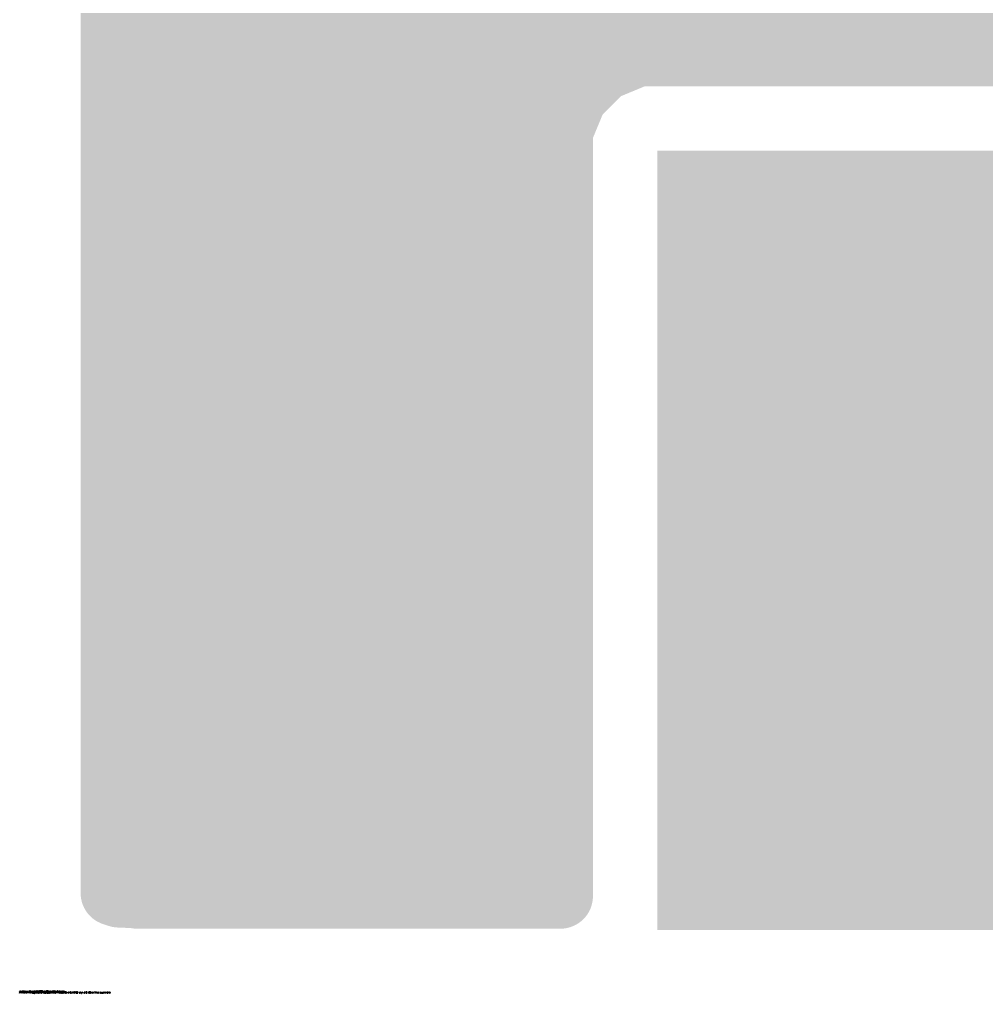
# Model space of a CAD drawing. Extents: x 0 to 49.5, y 0 to 37.5.
# Drawn here: x 0 to 7.53, y -0.03 to 7.56 of the extents above; entities that cross this region are included whole.
import ezdxf

# ---------------------------------------------------------------- set-up
doc = ezdxf.new("R2010")
doc.units = 0
doc.layers.add('1', color=22, linetype='CONTINUOUS')

# ---------------------------------------------------------------- blocks, each defined once
blk = doc.blocks.new('RECT')
blk.add_solid([(-0.5, -0.5), (0.5, -0.5), (-0.5, 0.5), (0.5, 0.5)])

msp = doc.modelspace()

# ---------------------------------------------------------------- linework, layer by layer
at = {"layer": '1'}
for p, q in [((0, -0.0131), (0.0022, -0.0069)), ((0, -0.0261), (0.0044, -0.0139)), ((0.0039, -0.0125), (0.0039, -0.0075)), ((0.0039, -0.0092), (0.0053, -0.0092)), ((0.0061, -0.01), (0.0061, -0.0125)), ((0.0078, -0.025), (0.0078, -0.015)), ((0.0078, -0.0183), (0.0106, -0.0183)), ((0.0079, -0.0114), (0.0079, -0.0103)), ((0.0102, -0.0103), (0.0102, -0.0114)), ((0.012, -0.0125), (0.012, -0.0092)), ((0.012, -0.0092), (0.0145, -0.0092)), ((0.0122, -0.02), (0.0122, -0.025)), ((0.0137, -0.0125), (0.0137, -0.0092)), ((0.0154, -0.01), (0.0154, -0.0125)), ((0.0159, -0.0228), (0.0159, -0.0206)), ((0.0172, -0.0117), (0.0172, -0.0103)), ((0.0195, -0.0108), (0.0172, -0.0108)), ((0.0195, -0.0125), (0.0181, -0.0125)), ((0.0195, -0.0103), (0.0195, -0.0108)), ((0.0203, -0.0206), (0.0203, -0.0228)), ((0.021, -0.0131), (0.0232, -0.0069)), ((0.0241, -0.025), (0.0241, -0.0183)), ((0.0241, -0.0183), (0.0291, -0.0183)), ((0.0247, -0.0078), (0.0247, -0.0075)), ((0.0247, -0.0075), (0.0249, -0.0075)), ((0.0249, -0.0078), (0.0247, -0.0078)), ((0.0248, -0.0125), (0.0248, -0.0092)), ((0.0249, -0.0075), (0.0249, -0.0078)), ((0.0265, -0.0114), (0.0265, -0.0103)), ((0.0274, -0.025), (0.0274, -0.0183)), ((0.0288, -0.0103), (0.0288, -0.0114)), ((0.0306, -0.0125), (0.0306, -0.0075)), ((0.0328, -0.0092), (0.0306, -0.0108)), ((0.0308, -0.02), (0.0308, -0.025)), ((0.0328, -0.0125), (0.0316, -0.0101)), ((0.0345, -0.0125), (0.0345, -0.0092)), ((0.0345, -0.0092), (0.0359, -0.0092)), ((0.0345, -0.0233), (0.0345, -0.0206)), ((0.0389, -0.0217), (0.0345, -0.0217)), ((0.0389, -0.025), (0.0362, -0.025)), ((0.0367, -0.01), (0.0367, -0.0125)), ((0.0385, -0.0114), (0.0385, -0.0103)), ((0.0389, -0.0206), (0.0389, -0.0217)), ((0.0407, -0.0103), (0.0407, -0.0114)), ((0.042, -0.0261), (0.0464, -0.0139)), ((0.0423, -0.0125), (0.0445, -0.0092)), ((0.0423, -0.0092), (0.0445, -0.0125)), ((0.0459, -0.0131), (0.0481, -0.0069)), ((0.0493, -0.0156), (0.0493, -0.015)), ((0.0493, -0.015), (0.0499, -0.015)), ((0.0499, -0.0156), (0.0493, -0.0156)), ((0.0496, -0.0117), (0.0496, -0.0103)), ((0.0518, -0.0108), (0.0496, -0.0108)), ((0.0496, -0.025), (0.0496, -0.0183)), ((0.0499, -0.015), (0.0499, -0.0156)), ((0.0518, -0.0125), (0.0504, -0.0125)), ((0.0518, -0.0103), (0.0518, -0.0108)), ((0.0531, -0.0228), (0.0531, -0.0206)), ((0.0549, -0.0092), (0.0538, -0.0092)), ((0.0557, -0.0106), (0.0545, -0.0106)), ((0.0545, -0.0125), (0.0557, -0.0125)), ((0.0557, -0.0125), (0.0557, -0.01)), ((0.0575, -0.0117), (0.0575, -0.01)), ((0.0575, -0.0206), (0.0575, -0.0228)), ((0.0589, -0.0142), (0.0578, -0.0142)), ((0.0584, -0.0092), (0.0598, -0.0092)), ((0.0598, -0.0125), (0.0584, -0.0125)), ((0.0598, -0.0092), (0.0598, -0.0133)), ((0.0612, -0.025), (0.0612, -0.015)), ((0.0657, -0.0183), (0.0612, -0.0217)), ((0.0617, -0.0075), (0.0617, -0.0117)), ((0.0657, -0.025), (0.0632, -0.0203)), ((0.064, -0.0117), (0.064, -0.0103)), ((0.0662, -0.0108), (0.064, -0.0108)), ((0.0662, -0.0125), (0.0648, -0.0125)), ((0.0662, -0.0103), (0.0662, -0.0108)), ((0.0678, -0.0131), (0.07, -0.0069)), ((0.069, -0.025), (0.069, -0.0183)), ((0.069, -0.0183), (0.0718, -0.0183)), ((0.0717, -0.0075), (0.0717, -0.0125)), ((0.0717, -0.0125), (0.0739, -0.0125)), ((0.0734, -0.02), (0.0734, -0.025)), ((0.0756, -0.0125), (0.0756, -0.0075)), ((0.0756, -0.0075), (0.0778, -0.0075)), ((0.0756, -0.0097), (0.0772, -0.0097)), ((0.0778, -0.0125), (0.0756, -0.0125)), ((0.0771, -0.0228), (0.0771, -0.0206)), ((0.0795, -0.0125), (0.0795, -0.0075)), ((0.0795, -0.0075), (0.0809, -0.0075)), ((0.0809, -0.0125), (0.0795, -0.0125)), ((0.0815, -0.0206), (0.0815, -0.0228)), ((0.0822, -0.0089), (0.0822, -0.0111)), ((0.0846, -0.025), (0.089, -0.0183)), ((0.0846, -0.0183), (0.089, -0.025)), ((0.0862, -0.0104), (0.0847, -0.0096)), ((0.0884, -0.0125), (0.0884, -0.0075)), ((0.0884, -0.0092), (0.0898, -0.0092)), ((0.0907, -0.01), (0.0907, -0.0125)), ((0.0918, -0.0261), (0.0962, -0.0139)), ((0.0925, -0.0114), (0.0925, -0.0103)), ((0.0947, -0.0103), (0.0947, -0.0114)), ((0.0964, -0.0117), (0.0964, -0.0103)), ((0.0986, -0.0108), (0.0964, -0.0108)), ((0.0986, -0.0125), (0.0972, -0.0125)), ((0.0986, -0.0103), (0.0986, -0.0108)), ((0.0993, -0.0233), (0.0993, -0.0206)), ((0.1037, -0.0217), (0.0993, -0.0217)), ((0.1021, -0.0111), (0.1007, -0.0106)), ((0.1037, -0.025), (0.101, -0.025)), ((0.1037, -0.0206), (0.1037, -0.0217)), ((0.1043, -0.0075), (0.1043, -0.0117)), ((0.108, -0.0092), (0.1068, -0.0092)), ((0.1088, -0.0106), (0.1075, -0.0106)), ((0.1075, -0.0125), (0.1088, -0.0125)), ((0.1098, -0.0183), (0.1076, -0.0183)), ((0.1088, -0.0125), (0.1088, -0.01)), ((0.1115, -0.0211), (0.109, -0.0211)), ((0.109, -0.025), (0.1115, -0.025)), ((0.1106, -0.0117), (0.1106, -0.01)), ((0.1115, -0.0092), (0.1126, -0.0092)), ((0.1126, -0.0125), (0.1115, -0.0125)), ((0.1115, -0.025), (0.1115, -0.02)), ((0.1141, -0.0117), (0.1141, -0.0103)), ((0.1163, -0.0108), (0.1141, -0.0108)), ((0.1163, -0.0125), (0.1149, -0.0125)), ((0.1152, -0.0233), (0.1152, -0.02)), ((0.1179, -0.0283), (0.1157, -0.0283)), ((0.1163, -0.0103), (0.1163, -0.0108)), ((0.1168, -0.0183), (0.1196, -0.0183)), ((0.1196, -0.025), (0.1168, -0.025)), ((0.1198, -0.0111), (0.1184, -0.0106)), ((0.1196, -0.0183), (0.1196, -0.0267)), ((0.1217, -0.0131), (0.1239, -0.0069)), ((0.1235, -0.015), (0.1235, -0.0233)), ((0.1252, -0.0125), (0.1269, -0.0075)), ((0.1281, -0.0113), (0.1256, -0.0113)), ((0.1269, -0.0075), (0.1285, -0.0125)), ((0.1281, -0.0233), (0.1281, -0.0206)), ((0.1325, -0.0217), (0.1281, -0.0217)), ((0.1325, -0.025), (0.1297, -0.025)), ((0.13, -0.0075), (0.1317, -0.0075)), ((0.13, -0.0125), (0.1314, -0.0125)), ((0.1317, -0.0097), (0.1305, -0.0097)), ((0.1325, -0.0206), (0.1325, -0.0217)), ((0.1345, -0.0111), (0.1345, -0.0089)), ((0.1356, -0.0261), (0.14, -0.0139)), ((0.1373, -0.0089), (0.1373, -0.0111)), ((0.139, -0.0097), (0.139, -0.0075)), ((0.139, -0.0075), (0.1418, -0.0075)), ((0.1407, -0.0097), (0.139, -0.0097)), ((0.139, -0.0125), (0.1407, -0.0125)), ((0.1418, -0.0114), (0.1418, -0.0108)), ((0.1434, -0.015), (0.1434, -0.025)), ((0.1434, -0.025), (0.1479, -0.025)), ((0.1437, -0.0125), (0.1437, -0.0075)), ((0.1437, -0.0075), (0.1451, -0.0075)), ((0.1451, -0.0103), (0.1437, -0.0103)), ((0.1482, -0.0125), (0.1482, -0.0075)), ((0.1482, -0.0075), (0.1495, -0.0075)), ((0.1495, -0.0103), (0.1482, -0.0103)), ((0.1509, -0.0125), (0.1498, -0.0103)), ((0.1512, -0.025), (0.1512, -0.015)), ((0.1512, -0.015), (0.1557, -0.015)), ((0.1512, -0.0194), (0.1546, -0.0194)), ((0.1557, -0.025), (0.1512, -0.025)), ((0.1526, -0.0111), (0.1526, -0.0089)), ((0.1554, -0.0089), (0.1554, -0.0111)), ((0.1571, -0.0086), (0.1585, -0.0075)), ((0.1571, -0.0125), (0.1599, -0.0125)), ((0.1585, -0.0075), (0.1585, -0.0125)), ((0.159, -0.025), (0.159, -0.015)), ((0.159, -0.015), (0.1618, -0.015)), ((0.1618, -0.025), (0.159, -0.025)), ((0.1619, -0.0114), (0.1641, -0.0086)), ((0.1646, -0.0178), (0.1646, -0.0222)), ((0.1664, -0.0114), (0.1686, -0.0086)), ((0.1725, -0.0208), (0.1694, -0.0192)), ((0.1709, -0.0114), (0.1731, -0.0086)), ((0.1754, -0.0114), (0.1776, -0.0086)), ((0.177, -0.025), (0.177, -0.015)), ((0.177, -0.0183), (0.1797, -0.0183)), ((0.182, -0.0097), (0.1796, -0.0125)), ((0.1796, -0.0125), (0.1824, -0.0125)), ((0.1814, -0.02), (0.1814, -0.025)), ((0.1842, -0.0106), (0.1875, -0.0106)), ((0.1851, -0.0228), (0.1851, -0.0206)), ((0.1892, -0.0075), (0.1903, -0.0075)), ((0.1892, -0.0125), (0.1903, -0.0125)), ((0.1895, -0.0206), (0.1895, -0.0228)), ((0.1897, -0.0075), (0.1897, -0.0125)), ((0.1921, -0.0125), (0.1921, -0.0075)), ((0.1921, -0.0075), (0.1938, -0.0103)), ((0.1929, -0.0233), (0.1929, -0.0206)), ((0.1973, -0.0217), (0.1929, -0.0217)), ((0.1938, -0.0103), (0.1954, -0.0075)), ((0.1973, -0.025), (0.1945, -0.025)), ((0.1954, -0.0075), (0.1954, -0.0125)), ((0.1973, -0.0206), (0.1973, -0.0217)), ((0.1975, -0.0114), (0.1975, -0.0086)), ((0.1986, -0.0075), (0.2003, -0.0075)), ((0.2003, -0.0125), (0.1986, -0.0125)), ((0.1994, -0.0097), (0.2003, -0.0097)), ((0.2003, -0.0097), (0.2003, -0.0125)), ((0.2043, -0.0222), (0.2015, -0.0211)), ((0.2021, -0.0086), (0.2035, -0.0075)), ((0.2021, -0.0125), (0.2049, -0.0125)), ((0.2035, -0.0075), (0.2035, -0.0125)), ((0.2066, -0.0081), (0.2066, -0.0075)), ((0.2066, -0.0075), (0.2094, -0.0075)), ((0.2094, -0.0075), (0.208, -0.0125)), ((0.2087, -0.015), (0.2087, -0.0233)), ((0.2114, -0.0114), (0.2136, -0.0086)), ((0.216, -0.0183), (0.2138, -0.0183)), ((0.2177, -0.0211), (0.2152, -0.0211)), ((0.2152, -0.025), (0.2177, -0.025)), ((0.2177, -0.025), (0.2177, -0.02)), ((0.2225, -0.0097), (0.2201, -0.0125)), ((0.2201, -0.0125), (0.2229, -0.0125)), ((0.2214, -0.0233), (0.2214, -0.02)), ((0.223, -0.0183), (0.2253, -0.0183)), ((0.2253, -0.025), (0.223, -0.025)), ((0.227, -0.0097), (0.2246, -0.0125)), ((0.2246, -0.0125), (0.2274, -0.0125)), ((0.2283, -0.0233), (0.2283, -0.0206)), ((0.2327, -0.0217), (0.2283, -0.0217)), ((0.2327, -0.025), (0.2299, -0.025)), ((0.2317, -0.0075), (0.2317, -0.0125)), ((0.2317, -0.0125), (0.2339, -0.0125)), ((0.2327, -0.0206), (0.2327, -0.0217)), ((0.2354, -0.0114), (0.2354, -0.0103)), ((0.2397, -0.0222), (0.2369, -0.0211)), ((0.2376, -0.0103), (0.2376, -0.0114)), ((0.2393, -0.0117), (0.2393, -0.01)), ((0.2407, -0.0142), (0.2396, -0.0142)), ((0.2401, -0.0092), (0.2415, -0.0092)), ((0.2415, -0.0125), (0.2401, -0.0125)), ((0.2415, -0.0092), (0.2415, -0.0133)), ((0.2433, -0.0114), (0.2433, -0.0103)), ((0.2436, -0.0261), (0.248, -0.0139)), ((0.2456, -0.0103), (0.2456, -0.0114)), ((0.2495, -0.0092), (0.2506, -0.0125)), ((0.2505, -0.025), (0.2539, -0.015)), ((0.2506, -0.0125), (0.2517, -0.0092)), ((0.2564, -0.0225), (0.2514, -0.0225)), ((0.2556, -0.0097), (0.2533, -0.0125)), ((0.2533, -0.0125), (0.256, -0.0125)), ((0.2539, -0.015), (0.2572, -0.025)), ((0.2577, -0.0125), (0.2577, -0.0122)), ((0.2577, -0.0122), (0.2579, -0.0122)), ((0.2579, -0.0125), (0.2577, -0.0125)), ((0.2579, -0.0122), (0.2579, -0.0125)), ((0.2619, -0.0097), (0.2596, -0.0125)), ((0.2596, -0.0125), (0.2623, -0.0125)), ((0.2601, -0.015), (0.2634, -0.015)), ((0.2601, -0.025), (0.2629, -0.025)), ((0.2634, -0.0194), (0.2612, -0.0194)), ((0.2665, -0.0075), (0.2681, -0.0075)), ((0.2665, -0.0125), (0.2678, -0.0125)), ((0.2681, -0.0097), (0.267, -0.0097)), ((0.2691, -0.0222), (0.2691, -0.0178)), ((0.2712, -0.0114), (0.2735, -0.0086)), ((0.2747, -0.0178), (0.2747, -0.0222)), ((0.2757, -0.0114), (0.278, -0.0086)), ((0.2781, -0.0194), (0.2781, -0.015)), ((0.2781, -0.015), (0.2836, -0.015)), ((0.2814, -0.0194), (0.2781, -0.0194)), ((0.2781, -0.025), (0.2814, -0.025)), ((0.2799, -0.0117), (0.2799, -0.01)), ((0.2807, -0.0092), (0.2821, -0.0092)), ((0.2821, -0.0125), (0.2807, -0.0125)), ((0.2821, -0.0075), (0.2821, -0.0125)), ((0.2836, -0.0228), (0.2836, -0.0217)), ((0.2841, -0.0142), (0.2841, -0.0092)), ((0.2841, -0.0092), (0.2855, -0.0092)), ((0.2855, -0.0125), (0.2841, -0.0125)), ((0.2864, -0.01), (0.2864, -0.0117)), ((0.2875, -0.025), (0.2875, -0.015)), ((0.2875, -0.015), (0.2902, -0.015)), ((0.2902, -0.0206), (0.2875, -0.0206)), ((0.288, -0.0078), (0.288, -0.0075)), ((0.288, -0.0075), (0.2882, -0.0075)), ((0.2882, -0.0078), (0.288, -0.0078)), ((0.2881, -0.0125), (0.2881, -0.0092)), ((0.2882, -0.0075), (0.2882, -0.0078)), ((0.2964, -0.025), (0.2964, -0.015)), ((0.2964, -0.015), (0.2992, -0.015)), ((0.2992, -0.0206), (0.2964, -0.0206)), ((0.2969, -0.0125), (0.2969, -0.0075)), ((0.2969, -0.0075), (0.2983, -0.0075)), ((0.2969, -0.0097), (0.2983, -0.0097)), ((0.2983, -0.0125), (0.2969, -0.0125)), ((0.302, -0.025), (0.2997, -0.0206)), ((0.3011, -0.0078), (0.3011, -0.0075)), ((0.3011, -0.0075), (0.3014, -0.0075)), ((0.3014, -0.0078), (0.3011, -0.0078)), ((0.3013, -0.0125), (0.3013, -0.0092)), ((0.3014, -0.0075), (0.3014, -0.0078)), ((0.3027, -0.0092), (0.3043, -0.0092)), ((0.3032, -0.0075), (0.3032, -0.0117)), ((0.3041, -0.0125), (0.3043, -0.0125)), ((0.3054, -0.0222), (0.3054, -0.0178)), ((0.3077, -0.0111), (0.3063, -0.0106)), ((0.3109, -0.0178), (0.3109, -0.0222)), ((0.314, -0.0111), (0.3126, -0.0106)), ((0.3144, -0.0172), (0.3172, -0.015)), ((0.3144, -0.025), (0.3199, -0.025)), ((0.316, -0.01), (0.316, -0.0117)), ((0.3183, -0.0092), (0.3169, -0.0092)), ((0.3169, -0.0125), (0.3183, -0.0125)), ((0.3172, -0.015), (0.3172, -0.025)), ((0.3183, -0.0142), (0.3183, -0.0092)), ((0.3203, -0.0092), (0.3203, -0.0117)), ((0.3211, -0.0125), (0.3225, -0.0125)), ((0.3225, -0.0125), (0.3225, -0.0092)), ((0.3239, -0.0228), (0.3284, -0.0172)), ((0.3257, -0.0092), (0.3246, -0.0092)), ((0.3265, -0.0106), (0.3253, -0.0106)), ((0.3253, -0.0125), (0.3265, -0.0125)), ((0.3265, -0.0125), (0.3265, -0.01)), ((0.3285, -0.0125), (0.3285, -0.0092)), ((0.3285, -0.0092), (0.3302, -0.0092)), ((0.3302, -0.0092), (0.3302, -0.0097)), ((0.3315, -0.0117), (0.3315, -0.0103)), ((0.3337, -0.0108), (0.3315, -0.0108)), ((0.3337, -0.0125), (0.3323, -0.0125)), ((0.3329, -0.0228), (0.3374, -0.0172)), ((0.3337, -0.0103), (0.3337, -0.0108)), ((0.3354, -0.0117), (0.3354, -0.01)), ((0.3362, -0.0092), (0.3376, -0.0092)), ((0.3376, -0.0125), (0.3362, -0.0125)), ((0.3376, -0.0075), (0.3376, -0.0125)), ((0.3394, -0.0125), (0.3394, -0.0122)), ((0.3394, -0.0122), (0.3396, -0.0122)), ((0.3396, -0.0125), (0.3394, -0.0125)), ((0.3396, -0.0122), (0.3396, -0.0125)), ((0.3414, -0.0075), (0.3414, -0.0125)), ((0.3428, -0.0092), (0.3414, -0.0092)), ((0.3414, -0.0125), (0.3428, -0.0125)), ((0.3419, -0.0228), (0.3464, -0.0172)), ((0.3436, -0.0117), (0.3436, -0.01)), ((0.3455, -0.0125), (0.3455, -0.0092)), ((0.3455, -0.0092), (0.348, -0.0092)), ((0.3472, -0.0125), (0.3472, -0.0092)), ((0.3488, -0.01), (0.3488, -0.0125)), ((0.3509, -0.0142), (0.3509, -0.0092)), ((0.3509, -0.0092), (0.3522, -0.0092)), ((0.3522, -0.0125), (0.3509, -0.0125)), ((0.3509, -0.0228), (0.3554, -0.0172)), ((0.3531, -0.01), (0.3531, -0.0117)), ((0.3641, -0.0194), (0.3594, -0.025)), ((0.3594, -0.025), (0.3649, -0.025)), ((0.3684, -0.0211), (0.3751, -0.0211)), ((0.3784, -0.015), (0.3806, -0.015)), ((0.3784, -0.025), (0.3806, -0.025)), ((0.3795, -0.015), (0.3795, -0.025)), ((0.3843, -0.025), (0.3843, -0.015)), ((0.3843, -0.015), (0.3876, -0.0206)), ((0.3876, -0.0206), (0.391, -0.015)), ((0.391, -0.015), (0.391, -0.025)), ((0.3951, -0.0228), (0.3951, -0.0172)), ((0.3973, -0.015), (0.4006, -0.015)), ((0.4006, -0.025), (0.3973, -0.025)), ((0.3989, -0.0194), (0.4006, -0.0194)), ((0.4006, -0.0194), (0.4006, -0.025)), ((0.4044, -0.0172), (0.4071, -0.015)), ((0.4044, -0.025), (0.4099, -0.025)), ((0.4071, -0.015), (0.4071, -0.025)), ((0.4133, -0.0161), (0.4133, -0.015)), ((0.4133, -0.015), (0.4189, -0.015)), ((0.4189, -0.015), (0.4161, -0.025)), ((0.4229, -0.0228), (0.4273, -0.0172)), ((0.4451, -0.0194), (0.4403, -0.025)), ((0.4403, -0.025), (0.4459, -0.025)), ((0.4541, -0.0194), (0.4493, -0.025)), ((0.4493, -0.025), (0.4549, -0.025)), ((0.4634, -0.015), (0.4634, -0.025)), ((0.4634, -0.025), (0.4679, -0.025)), ((0.4709, -0.0228), (0.4709, -0.0206)), ((0.4753, -0.0206), (0.4753, -0.0228)), ((0.4787, -0.0233), (0.4787, -0.02)), ((0.4814, -0.0283), (0.4792, -0.0283)), ((0.4803, -0.0183), (0.4831, -0.0183)), ((0.4831, -0.025), (0.4803, -0.025)), ((0.4831, -0.0183), (0.4831, -0.0267)), ((0.4868, -0.0228), (0.4868, -0.0206)), ((0.4912, -0.0206), (0.4912, -0.0228)), ((0.4991, -0.0183), (0.5013, -0.025)), ((0.5013, -0.025), (0.5035, -0.0183)), ((0.5113, -0.0194), (0.5066, -0.025)), ((0.5066, -0.025), (0.5122, -0.025)), ((0.5154, -0.025), (0.5154, -0.0244)), ((0.5154, -0.0244), (0.516, -0.0244)), ((0.516, -0.025), (0.5154, -0.025)), ((0.516, -0.0244), (0.516, -0.025)), ((0.5239, -0.0194), (0.5192, -0.025)), ((0.5192, -0.025), (0.5248, -0.025)), ((0.533, -0.015), (0.5363, -0.015)), ((0.533, -0.025), (0.5358, -0.025)), ((0.5363, -0.0194), (0.5341, -0.0194)), ((0.5426, -0.0228), (0.547, -0.0172)), ((0.5516, -0.0228), (0.556, -0.0172)), ((0.5599, -0.0233), (0.5599, -0.02)), ((0.5616, -0.0183), (0.5644, -0.0183)), ((0.5644, -0.025), (0.5616, -0.025)), ((0.5644, -0.015), (0.5644, -0.025)), ((0.5684, -0.0283), (0.5684, -0.0183)), ((0.5684, -0.0183), (0.5712, -0.0183)), ((0.5712, -0.025), (0.5684, -0.025)), ((0.5728, -0.02), (0.5728, -0.0233)), ((0.576, -0.0156), (0.576, -0.015)), ((0.576, -0.015), (0.5766, -0.015)), ((0.5766, -0.0156), (0.576, -0.0156)), ((0.5763, -0.025), (0.5763, -0.0183)), ((0.5766, -0.015), (0.5766, -0.0156)), ((0.594, -0.025), (0.594, -0.015)), ((0.594, -0.015), (0.5967, -0.015)), ((0.594, -0.0194), (0.5967, -0.0194)), ((0.5967, -0.025), (0.594, -0.025)), ((0.6024, -0.0156), (0.6024, -0.015)), ((0.6024, -0.015), (0.6029, -0.015)), ((0.6029, -0.0156), (0.6024, -0.0156)), ((0.6027, -0.025), (0.6027, -0.0183)), ((0.6029, -0.015), (0.6029, -0.0156)), ((0.6055, -0.0183), (0.6088, -0.0183)), ((0.6066, -0.015), (0.6066, -0.0233)), ((0.6082, -0.025), (0.6088, -0.025)), ((0.6155, -0.0222), (0.6127, -0.0211)), ((0.628, -0.0222), (0.6253, -0.0211)), ((0.6322, -0.02), (0.6322, -0.0233)), ((0.6367, -0.0183), (0.6339, -0.0183)), ((0.6339, -0.025), (0.6367, -0.025)), ((0.6367, -0.0283), (0.6367, -0.0183)), ((0.6406, -0.0183), (0.6406, -0.0233)), ((0.6423, -0.025), (0.6451, -0.025)), ((0.6451, -0.025), (0.6451, -0.0183)), ((0.6515, -0.0183), (0.6493, -0.0183)), ((0.6532, -0.0211), (0.6507, -0.0211)), ((0.6507, -0.025), (0.6532, -0.025)), ((0.6532, -0.025), (0.6532, -0.02)), ((0.6572, -0.025), (0.6572, -0.0183)), ((0.6572, -0.0183), (0.6605, -0.0183)), ((0.6605, -0.0183), (0.6605, -0.0194)), ((0.6631, -0.0233), (0.6631, -0.0206)), ((0.6676, -0.0217), (0.6631, -0.0217)), ((0.6676, -0.025), (0.6648, -0.025)), ((0.6676, -0.0206), (0.6676, -0.0217)), ((0.6709, -0.0233), (0.6709, -0.02)), ((0.6726, -0.0183), (0.6754, -0.0183)), ((0.6754, -0.025), (0.6726, -0.025)), ((0.6754, -0.015), (0.6754, -0.025)), ((0.6789, -0.025), (0.6789, -0.0244)), ((0.6789, -0.0244), (0.6794, -0.0244)), ((0.6794, -0.025), (0.6789, -0.025)), ((0.6794, -0.0244), (0.6794, -0.025)), ((0.6829, -0.015), (0.6829, -0.025)), ((0.6857, -0.0183), (0.6829, -0.0183)), ((0.6829, -0.025), (0.6857, -0.025)), ((0.6874, -0.0233), (0.6874, -0.02)), ((0.6911, -0.025), (0.6911, -0.0183)), ((0.6911, -0.0183), (0.6961, -0.0183)), ((0.6944, -0.025), (0.6944, -0.0183)), ((0.6978, -0.02), (0.6978, -0.025)), ((0.7018, -0.0283), (0.7018, -0.0183)), ((0.7018, -0.0183), (0.7046, -0.0183)), ((0.7046, -0.025), (0.7018, -0.025)), ((0.7063, -0.02), (0.7063, -0.0233))]:
    msp.add_line(p, q, dxfattribs=at)
at = {"layer": '1', "const_width": 0.508}
for points in [[(0.7302, 0.7535), (0.7302, 37.2698)], [(0.7302, 7.62), (15.2221, 7.62)], [(4.815, 7.289), (4.5379, 7.1742)], [(11.185, 7.289), (4.815, 7.289)], [(0.7302, 7.112), (4.4757, 7.112)], [(4.5379, 7.1742), (4.3258, 6.9621)], [(4.3258, 6.9621), (4.211, 6.685)], [(4.211, 6.685), (4.211, 0.7302)], [(0.7302, 6.604), (4.211, 6.604)], [(0.7302, 6.096), (4.211, 6.096)], [(0.7302, 5.588), (4.211, 5.588)], [(0.7302, 5.08), (4.211, 5.08)], [(0.7302, 4.572), (4.211, 4.572)], [(0.7302, 4.064), (4.211, 4.064)], [(0.7302, 3.556), (4.211, 3.556)], [(0.7302, 3.048), (4.211, 3.048)], [(0.7302, 2.54), (4.211, 2.54)], [(0.7302, 2.032), (4.211, 2.032)], [(0.7302, 1.524), (4.211, 1.524)], [(0.7302, 1.016), (4.211, 1.016)], [(0.7746, 0.7391), (0.7302, 0.7535)], [(0.7873, 0.7391), (0.7746, 0.7391)], [(0.7963, 0.7391), (0.7873, 0.7391)], [(0.7873, 0.7391), (0.7873, 0.7391)], [(0.7873, 0.7391), (0.7873, 0.7391)], [(0.7964, 0.739), (0.7963, 0.7391)], [(0.7963, 0.7391), (0.7963, 0.7391)], [(0.8424, 0.739), (0.7964, 0.739)], [(0.8465, 0.736), (0.8424, 0.739)], [(0.8528, 0.736), (0.8465, 0.736)], [(0.8529, 0.736), (0.8528, 0.736)], [(0.8528, 0.736), (0.8528, 0.736)], [(0.887, 0.736), (0.8529, 0.736)], [(0.8877, 0.7357), (0.887, 0.736)], [(0.9068, 0.7357), (0.8877, 0.7357)], [(0.9163, 0.7302), (0.9068, 0.7357)], [(4.211, 0.7302), (0.9163, 0.7302)]]:
    msp.add_lwpolyline(points, dxfattribs=at)
at = {"layer": '1', "const_width": 0.254}
for points in [[(0.7302, 7.747, 1), (0.7302, 7.493)], [(4.815, 7.416, 1), (4.815, 7.162)], [(4.8636, 7.1717, 1), (4.7664, 7.4063)], [(0.7302, 7.239, 1), (0.7302, 6.985)], [(4.4893, 7.2915, 1), (4.5865, 7.0569)], [(4.6277, 7.0844, 1), (4.4481, 7.264)], [(4.4757, 6.985, 1), (4.4757, 7.239)], [(4.4431, 6.9135, 1), (4.2085, 7.0107)], [(4.236, 7.0519, 1), (4.4156, 6.8723)], [(4.338, 6.685, 1), (4.084, 6.685)], [(0.7302, 6.731, 1), (0.7302, 6.477)], [(4.0937, 6.7336, 1), (4.3283, 6.6364)], [(4.211, 6.477, 1), (4.211, 6.731)], [(0.7302, 6.223, 1), (0.7302, 5.969)], [(4.211, 5.969, 1), (4.211, 6.223)], [(0.7302, 5.715, 1), (0.7302, 5.461)], [(4.211, 5.461, 1), (4.211, 5.715)], [(0.7302, 5.207, 1), (0.7302, 4.953)], [(4.211, 4.953, 1), (4.211, 5.207)], [(0.7302, 4.699, 1), (0.7302, 4.445)], [(4.211, 4.445, 1), (4.211, 4.699)], [(0.7302, 4.191, 1), (0.7302, 3.937)], [(4.211, 3.937, 1), (4.211, 4.191)], [(0.7302, 3.683, 1), (0.7302, 3.429)], [(4.211, 3.429, 1), (4.211, 3.683)], [(0.7302, 3.175, 1), (0.7302, 2.921)], [(4.211, 2.921, 1), (4.211, 3.175)], [(0.7302, 2.667, 1), (0.7302, 2.413)], [(4.211, 2.413, 1), (4.211, 2.667)], [(0.7302, 2.159, 1), (0.7302, 1.905)], [(4.211, 1.905, 1), (4.211, 2.159)], [(0.7302, 1.651, 1), (0.7302, 1.397)], [(4.211, 1.397, 1), (4.211, 1.651)], [(0.7302, 1.143, 1), (0.7302, 0.889)], [(4.211, 0.889, 1), (4.211, 1.143)], [(0.7694, 0.8743, 1), (0.6909, 0.6327)], [(0.7745, 0.8661, 1), (0.7747, 0.6121)], [(0.7872, 0.8661, 1), (0.7873, 0.6121)], [(0.8771, 0.8289, 1), (0.6975, 0.6493)], [(0.7873, 0.8661, 1), (0.7873, 0.6121)], [(0.8713, 0.8416, 1), (0.7213, 0.6366)], [(0.7963, 0.8661, 1), (0.7963, 0.6121)], [(0.7964, 0.866, 1), (0.7964, 0.612)], [(0.9171, 0.8417, 1), (0.7678, 0.6363)], [(0.8463, 0.863, 1), (0.8468, 0.609)], [(0.9181, 0.8449, 1), (0.7875, 0.6271)], [(0.8528, 0.863, 1), (0.8528, 0.609)], [(0.8527, 0.863, 1), (0.8532, 0.609)], [(0.7353, 0.6183, 1), (0.8138, 0.8599)], [(0.9507, 0.8459, 1), (0.8234, 0.6261)], [(0.8877, 0.8627, 1), (0.8877, 0.6087)], [(0.9703, 0.8457, 1), (0.8434, 0.6256)], [(0.7873, 0.6121, 1), (0.7872, 0.8661)], [(0.7873, 0.6121, 1), (0.7873, 0.8661)], [(0.7963, 0.6121, 1), (0.7962, 0.8661)], [(0.7963, 0.6121, 1), (0.7963, 0.8661)], [(0.8424, 0.612, 1), (0.8424, 0.866)], [(0.8531, 0.609, 1), (0.8526, 0.863)], [(0.8528, 0.609, 1), (0.8528, 0.863)], [(0.8873, 0.609, 1), (0.8868, 0.863)], [(0.9068, 0.6087, 1), (0.9068, 0.8627)], [(0.6975, 0.6493, 1), (0.8771, 0.8289)], [(0.7214, 0.6365, 1), (0.8714, 0.8415)], [(0.7719, 0.6333, 1), (0.9212, 0.8388)], [(0.7876, 0.6271, 1), (0.9183, 0.8449)], [(0.9163, 0.8572, 1), (0.9163, 0.6032)], [(0.8241, 0.6258, 1), (0.9513, 0.8456)], [(0.8529, 0.6202, 1), (0.9798, 0.8402)], [(4.211, 0.6032, 1), (4.211, 0.8572)], [(0.6032, 0.7535, 1), (0.8572, 0.7535)], [(4.084, 0.7302, 1), (4.338, 0.7302)]]:
    msp.add_lwpolyline(points, format="xyb", dxfattribs=at)
at = {"layer": '1'}
for centre, radius, start, end in [((0.0053, -0.01), 0.0008, 0.2148, 90.0002), ((0.0091, -0.0103), 0.0011, 0, 180), ((0.0091, -0.0114), 0.0011, 180, 0), ((0.0106, -0.02), 0.0017, 0.1073, 90.0001), ((0.0145, -0.01), 0.0008, 0, 90), ((0.0181, -0.0206), 0.0022, 0, 180), ((0.0181, -0.0228), 0.0022, 180, 0), ((0.0184, -0.0103), 0.0011, 0, 180), ((0.0181, -0.0117), 0.0008, 180, 270), ((0.0276, -0.0103), 0.0011, 0, 180), ((0.0276, -0.0114), 0.0011, 180, 0), ((0.0291, -0.02), 0.0017, 359.8925, 89.9999), ((0.0367, -0.0206), 0.0022, 0, 180), ((0.0362, -0.0233), 0.0017, 180.1074, 269.9999), ((0.0359, -0.01), 0.0008, 0.2148, 90.0002), ((0.0396, -0.0103), 0.0011, 0, 180), ((0.0396, -0.0114), 0.0011, 180, 0), ((0.0507, -0.0103), 0.0011, 0, 180), ((0.0504, -0.0117), 0.0008, 180, 270), ((0.0553, -0.0206), 0.0022, 0, 180), ((0.0553, -0.0228), 0.0022, 180, 0), ((0.0545, -0.0115), 0.001, 90, 270), ((0.0549, -0.01), 0.0008, 0, 90), ((0.0584, -0.01), 0.0008, 90, 180), ((0.0584, -0.0117), 0.0008, 180, 270), ((0.0589, -0.0133), 0.0008, 270, 0), ((0.0625, -0.0117), 0.0008, 180, 270), ((0.0651, -0.0103), 0.0011, 0, 180), ((0.0648, -0.0117), 0.0008, 180, 270), ((0.0718, -0.02), 0.0017, 0.1073, 90.0001), ((0.0793, -0.0206), 0.0022, 0, 180), ((0.0793, -0.0228), 0.0022, 180, 0), ((0.0809, -0.0089), 0.0014, 359.871, 90.0001), ((0.0809, -0.0111), 0.0014, 270, 0), ((0.0856, -0.0102), 0.0024, 224.8069, 269.9686), ((0.0852, -0.0086), 0.0011, 90, 180), ((0.0852, -0.0086), 0.0011, 179.9528, 239.6163), ((0.0852, -0.0096), 0.0021, 52.9579, 90.0004), ((0.0856, -0.0114), 0.0011, 270, 0), ((0.0856, -0.0114), 0.0011, 0.0078, 59.1254), ((0.0898, -0.01), 0.0008, 0.2148, 90.0002), ((0.0936, -0.0103), 0.0011, 0, 180), ((0.0936, -0.0114), 0.0011, 180, 0), ((0.0975, -0.0103), 0.0011, 0, 180), ((0.0972, -0.0117), 0.0008, 180, 270), ((0.1015, -0.0206), 0.0022, 0, 180), ((0.101, -0.0233), 0.0017, 180.1074, 269.9999), ((0.101, -0.0099), 0.0007, 88.9985, 248.332), ((0.1019, -0.0078), 0.0047, 250.361, 269.2356), ((0.1009, -0.0124), 0.0032, 65.9049, 89.0072), ((0.1018, -0.0118), 0.0007, 269.2633, 68.1169), ((0.1051, -0.0117), 0.0008, 180, 270), ((0.1075, -0.0115), 0.001, 90, 270), ((0.109, -0.0231), 0.0019, 90, 270), ((0.108, -0.01), 0.0008, 0, 90), ((0.1098, -0.02), 0.0017, 359.9999, 90.1074), ((0.1115, -0.01), 0.0008, 90, 180), ((0.1115, -0.0117), 0.0008, 180, 270), ((0.1152, -0.0103), 0.0011, 0, 180), ((0.1149, -0.0117), 0.0008, 180, 270), ((0.1168, -0.02), 0.0017, 90, 180), ((0.1168, -0.0233), 0.0017, 180.1074, 269.9999), ((0.1179, -0.0267), 0.0017, 269.8926, 0.0001), ((0.1187, -0.0099), 0.0007, 88.9985, 248.332), ((0.1196, -0.0078), 0.0047, 250.361, 269.2356), ((0.1186, -0.0124), 0.0032, 65.9049, 89.0072), ((0.1195, -0.0118), 0.0007, 269.2633, 68.1169), ((0.1252, -0.0233), 0.0017, 180.0001, 270.1075), ((0.1297, -0.0233), 0.0017, 180.1074, 269.9999), ((0.1303, -0.0206), 0.0022, 0, 180), ((0.1314, -0.0111), 0.0014, 270, 90), ((0.1317, -0.0086), 0.0011, 270, 90), ((0.1359, -0.0089), 0.0014, 0, 180), ((0.1359, -0.0111), 0.0014, 180, 0), ((0.1407, -0.0108), 0.0011, 0.0001, 89.8387), ((0.1407, -0.0114), 0.0011, 270, 0), ((0.1451, -0.0089), 0.0014, 270, 90), ((0.1495, -0.0089), 0.0014, 270, 90), ((0.154, -0.0089), 0.0014, 0, 180), ((0.154, -0.0111), 0.0014, 180, 0), ((0.1658, -0.01), 0.0041, 154.0577, 179.9821), ((0.1658, -0.01), 0.0041, 179.9957, 205.9211), ((0.1618, -0.0178), 0.0028, 359.9355, 90), ((0.1618, -0.0222), 0.0028, 270, 0), ((0.163, -0.0085), 0.001, 90.0526, 161.2316), ((0.163, -0.0115), 0.001, 199.1419, 269.9915), ((0.163, -0.0085), 0.001, 18.5156, 90.0254), ((0.163, -0.0115), 0.001, 270.018, 341.1971), ((0.1603, -0.01), 0.0041, 0.0274, 25.9328), ((0.1603, -0.01), 0.0041, 334.0883, 359.9948), ((0.1703, -0.01), 0.0041, 154.0577, 179.9821), ((0.1703, -0.01), 0.0041, 179.9957, 205.9211), ((0.1675, -0.0085), 0.001, 90.0526, 161.2316), ((0.1675, -0.0115), 0.001, 199.1419, 269.9915), ((0.1675, -0.0085), 0.001, 18.5156, 90.0254), ((0.1675, -0.0115), 0.001, 270.018, 341.1971), ((0.1713, -0.0203), 0.0047, 224.7799, 269.9957), ((0.1705, -0.0172), 0.0023, 179.9871, 239.582), ((0.1705, -0.0172), 0.0022, 90, 180), ((0.1648, -0.01), 0.0041, 0.0274, 25.9328), ((0.1648, -0.01), 0.0041, 334.0883, 359.9948), ((0.1705, -0.0192), 0.0042, 53.0871, 90), ((0.1748, -0.01), 0.0041, 154.0577, 179.9821), ((0.1748, -0.01), 0.0041, 179.9957, 205.9211), ((0.172, -0.0085), 0.001, 90.0526, 161.2316), ((0.172, -0.0115), 0.001, 199.1419, 269.9915), ((0.1713, -0.0228), 0.0022, 270, 0), ((0.172, -0.0085), 0.001, 18.5156, 90.0254), ((0.172, -0.0115), 0.001, 270.018, 341.1971), ((0.1713, -0.0228), 0.0023, 0.0202, 59.41), ((0.1693, -0.01), 0.0041, 0.0274, 25.9328), ((0.1693, -0.01), 0.0041, 334.0883, 359.9948), ((0.1793, -0.01), 0.0041, 154.0577, 179.9821), ((0.1793, -0.01), 0.0041, 179.9957, 205.9211), ((0.1765, -0.0085), 0.001, 90.0526, 161.2316), ((0.1765, -0.0115), 0.001, 199.1419, 269.9915), ((0.1765, -0.0085), 0.001, 18.5156, 90.0254), ((0.1765, -0.0115), 0.001, 270.018, 341.1971), ((0.1738, -0.01), 0.0041, 0.0274, 25.9328), ((0.1738, -0.01), 0.0041, 334.0883, 359.9948), ((0.1812, -0.0091), 0.0016, 89.9749, 162.2472), ((0.1797, -0.02), 0.0017, 0.1073, 90.0001), ((0.1812, -0.0088), 0.0013, 0, 90), ((0.1811, -0.0088), 0.0014, 313.8507, 359.974), ((0.1873, -0.0206), 0.0022, 0, 180), ((0.1873, -0.0228), 0.0022, 180, 0), ((0.1945, -0.0233), 0.0017, 180.1074, 269.9999), ((0.1951, -0.0206), 0.0022, 0, 180), ((0.1986, -0.0086), 0.0011, 90.1611, 180.0001), ((0.1986, -0.0114), 0.0011, 180.1613, 269.9999), ((0.202, -0.0198), 0.0014, 89.2517, 248.1037), ((0.2039, -0.0155), 0.0095, 250.356, 269.1272), ((0.202, -0.0246), 0.0063, 65.6578, 89.2543), ((0.2037, -0.0236), 0.0014, 269.1309, 68.2244), ((0.2103, -0.0233), 0.0017, 180.0001, 270.1075), ((0.2153, -0.01), 0.0041, 154.0577, 179.9821), ((0.2153, -0.01), 0.0041, 179.9957, 205.9211), ((0.2125, -0.0085), 0.001, 90.0526, 161.2316), ((0.2125, -0.0115), 0.001, 199.1419, 269.9915), ((0.2125, -0.0085), 0.001, 18.5156, 90.0254), ((0.2125, -0.0115), 0.001, 270.018, 341.1971), ((0.2152, -0.0231), 0.0019, 90, 270), ((0.2098, -0.01), 0.0041, 0.0274, 25.9328), ((0.2098, -0.01), 0.0041, 334.0883, 359.9948), ((0.217, -0.0111), 0.0014, 0, 180), ((0.217, -0.0111), 0.0014, 180, 0), ((0.217, -0.0086), 0.0011, 0, 180), ((0.217, -0.0086), 0.0011, 180, 0), ((0.216, -0.02), 0.0017, 359.9999, 90.1074), ((0.2217, -0.0091), 0.0016, 89.9749, 162.2472), ((0.223, -0.02), 0.0017, 90, 180), ((0.223, -0.0233), 0.0017, 180.1074, 269.9999), ((0.2217, -0.0088), 0.0013, 0, 90), ((0.2216, -0.0088), 0.0014, 313.8507, 359.974), ((0.2262, -0.0091), 0.0016, 89.9749, 162.2472), ((0.2262, -0.0088), 0.0013, 0, 90), ((0.2261, -0.0088), 0.0014, 313.8507, 359.974), ((0.2299, -0.0233), 0.0017, 180.1074, 269.9999), ((0.2305, -0.0206), 0.0022, 0, 180), ((0.2365, -0.0103), 0.0011, 0, 180), ((0.2365, -0.0114), 0.0011, 180, 0), ((0.2374, -0.0198), 0.0014, 89.2517, 248.1037), ((0.2393, -0.0155), 0.0095, 250.356, 269.1272), ((0.2374, -0.0246), 0.0063, 65.6578, 89.2543), ((0.2391, -0.0236), 0.0014, 269.1309, 68.2244), ((0.2401, -0.01), 0.0008, 90, 180), ((0.2401, -0.0117), 0.0008, 180, 270), ((0.2407, -0.0133), 0.0008, 270, 0), ((0.2445, -0.0103), 0.0011, 0, 180), ((0.2445, -0.0114), 0.0011, 180, 0), ((0.2548, -0.0091), 0.0016, 89.9749, 162.2472), ((0.2548, -0.0088), 0.0013, 0, 90), ((0.2547, -0.0088), 0.0014, 313.8507, 359.974), ((0.2611, -0.0091), 0.0016, 89.9749, 162.2472), ((0.2611, -0.0088), 0.0013, 0, 90), ((0.261, -0.0088), 0.0014, 313.8507, 359.974), ((0.2629, -0.0222), 0.0028, 270, 90), ((0.2634, -0.0172), 0.0022, 270, 90), ((0.2678, -0.0111), 0.0014, 270, 90), ((0.2681, -0.0086), 0.0011, 270, 90), ((0.2719, -0.0178), 0.0028, 0, 180), ((0.2719, -0.0222), 0.0028, 180, 0), ((0.2751, -0.01), 0.0041, 154.0577, 179.9821), ((0.2751, -0.01), 0.0041, 179.9957, 205.9211), ((0.2723, -0.0085), 0.001, 90.0526, 161.2316), ((0.2723, -0.0115), 0.001, 199.1419, 269.9915), ((0.2723, -0.0085), 0.001, 18.5156, 90.0254), ((0.2723, -0.0115), 0.001, 270.018, 341.1971), ((0.2696, -0.01), 0.0041, 0.0274, 25.9328), ((0.2696, -0.01), 0.0041, 334.0883, 359.9948), ((0.2796, -0.01), 0.0041, 154.0577, 179.9821), ((0.2796, -0.01), 0.0041, 179.9957, 205.9211), ((0.2768, -0.0085), 0.001, 90.0526, 161.2316), ((0.2768, -0.0115), 0.001, 199.1419, 269.9915), ((0.2768, -0.0085), 0.001, 18.5156, 90.0254), ((0.2768, -0.0115), 0.001, 270.018, 341.1971), ((0.2741, -0.01), 0.0041, 0.0274, 25.9328), ((0.2741, -0.01), 0.0041, 334.0883, 359.9948), ((0.2807, -0.01), 0.0008, 90, 180), ((0.2807, -0.0117), 0.0008, 180, 270), ((0.2814, -0.0217), 0.0022, 0, 89.9194), ((0.2814, -0.0228), 0.0022, 270, 0), ((0.2855, -0.01), 0.0008, 0.2148, 90.0002), ((0.2855, -0.0117), 0.0008, 270, 0), ((0.2902, -0.0178), 0.0028, 270, 90), ((0.2936, -0.0111), 0.0014, 0, 180), ((0.2936, -0.0111), 0.0014, 180, 0), ((0.2936, -0.0086), 0.0011, 0, 180), ((0.2936, -0.0086), 0.0011, 180, 0), ((0.2983, -0.0086), 0.0011, 270, 90), ((0.2983, -0.0111), 0.0014, 270, 90), ((0.2992, -0.0178), 0.0028, 270, 90), ((0.3041, -0.0117), 0.0008, 179.9998, 270.2152), ((0.3082, -0.0178), 0.0028, 0, 180), ((0.3082, -0.0222), 0.0028, 180, 0), ((0.3065, -0.0099), 0.0007, 88.9985, 248.332), ((0.3075, -0.0078), 0.0047, 250.361, 269.2356), ((0.3065, -0.0124), 0.0032, 65.9049, 89.0072), ((0.3074, -0.0118), 0.0007, 269.2633, 68.1169), ((0.3128, -0.0099), 0.0007, 88.9985, 248.332), ((0.3138, -0.0078), 0.0047, 250.361, 269.2356), ((0.3128, -0.0124), 0.0032, 65.9049, 89.0072), ((0.3137, -0.0118), 0.0007, 269.2633, 68.1169), ((0.3169, -0.01), 0.0008, 90, 180), ((0.3169, -0.0117), 0.0008, 180, 270), ((0.3211, -0.0117), 0.0008, 180, 270), ((0.3316, -0.02), 0.0083, 154.073, 179.9885), ((0.3316, -0.02), 0.0083, 180.0004, 205.9164), ((0.3262, -0.0171), 0.0021, 89.9917, 161.1707), ((0.3262, -0.0229), 0.0021, 198.9727, 269.9868), ((0.3253, -0.0115), 0.001, 90, 270), ((0.3257, -0.01), 0.0008, 0, 90), ((0.3262, -0.0171), 0.0021, 18.8152, 90.0223), ((0.3262, -0.0229), 0.0021, 269.999, 341.0415), ((0.3207, -0.02), 0.0083, 0.0115, 25.927), ((0.3207, -0.02), 0.0083, 334.0836, 359.9996), ((0.3326, -0.0103), 0.0011, 0, 180), ((0.3323, -0.0117), 0.0008, 180, 270), ((0.3406, -0.02), 0.0083, 154.073, 179.9885), ((0.3406, -0.02), 0.0083, 180.0004, 205.9164), ((0.3352, -0.0171), 0.0021, 89.9917, 161.1707), ((0.3352, -0.0229), 0.0021, 198.9727, 269.9868), ((0.3352, -0.0171), 0.0021, 18.8152, 90.0223), ((0.3352, -0.0229), 0.0021, 269.999, 341.0415), ((0.3362, -0.01), 0.0008, 90, 180), ((0.3362, -0.0117), 0.0008, 180, 270), ((0.3297, -0.02), 0.0083, 0.0115, 25.927), ((0.3297, -0.02), 0.0083, 334.0836, 359.9996), ((0.3496, -0.02), 0.0083, 154.073, 179.9885), ((0.3496, -0.02), 0.0083, 180.0004, 205.9164), ((0.3441, -0.0171), 0.0021, 89.9917, 161.1707), ((0.3441, -0.0229), 0.0021, 198.9727, 269.9868), ((0.3428, -0.01), 0.0008, 0, 90), ((0.3428, -0.0117), 0.0008, 269.9998, 359.7852), ((0.3441, -0.0171), 0.0021, 18.8152, 90.0223), ((0.3441, -0.0229), 0.0021, 269.999, 341.0415), ((0.3387, -0.02), 0.0083, 0.0115, 25.927), ((0.3387, -0.02), 0.0083, 334.0836, 359.9996), ((0.348, -0.01), 0.0008, 0, 90), ((0.3586, -0.02), 0.0083, 154.073, 179.9885), ((0.3586, -0.02), 0.0083, 180.0004, 205.9164), ((0.3531, -0.0171), 0.0021, 89.9917, 161.1707), ((0.3531, -0.0229), 0.0021, 198.9727, 269.9868), ((0.3522, -0.01), 0.0008, 0.2148, 90.0002), ((0.3522, -0.0117), 0.0008, 270, 0), ((0.3531, -0.0171), 0.0021, 18.8152, 90.0223), ((0.3531, -0.0229), 0.0021, 269.999, 341.0415), ((0.3477, -0.02), 0.0083, 0.0115, 25.927), ((0.3477, -0.02), 0.0083, 334.0836, 359.9996), ((0.3624, -0.0182), 0.0032, 90.0182, 162.1481), ((0.3624, -0.0175), 0.0025, 0, 90), ((0.3622, -0.0175), 0.0027, 313.7207, 0.0376), ((0.3973, -0.0172), 0.0022, 90.0805, 180), ((0.3973, -0.0228), 0.0022, 180.0806, 270), ((0.4306, -0.02), 0.0083, 154.073, 179.9885), ((0.4306, -0.02), 0.0083, 180.0004, 205.9164), ((0.4251, -0.0171), 0.0021, 89.9917, 161.1707), ((0.4251, -0.0229), 0.0021, 198.9727, 269.9868), ((0.4251, -0.0171), 0.0021, 18.8152, 90.0223), ((0.4251, -0.0229), 0.0021, 269.999, 341.0415), ((0.4196, -0.02), 0.0083, 0.0115, 25.927), ((0.4196, -0.02), 0.0083, 334.0836, 359.9996), ((0.4341, -0.0222), 0.0028, 0, 180), ((0.4341, -0.0222), 0.0028, 180, 0), ((0.4341, -0.0172), 0.0022, 0, 180), ((0.4341, -0.0172), 0.0022, 180, 0), ((0.4434, -0.0182), 0.0032, 90.0182, 162.1481), ((0.4434, -0.0175), 0.0025, 0, 90), ((0.4432, -0.0175), 0.0027, 313.7207, 0.0376), ((0.4524, -0.0182), 0.0032, 90.0182, 162.1481), ((0.4524, -0.0175), 0.0025, 0, 90), ((0.4522, -0.0175), 0.0027, 313.7207, 0.0376), ((0.4731, -0.0206), 0.0022, 0, 180), ((0.4731, -0.0228), 0.0022, 180, 0), ((0.4803, -0.02), 0.0017, 90, 180), ((0.4803, -0.0233), 0.0017, 180.1074, 269.9999), ((0.4814, -0.0267), 0.0017, 269.8926, 0.0001), ((0.489, -0.0206), 0.0022, 0, 180), ((0.489, -0.0228), 0.0022, 180, 0), ((0.5097, -0.0182), 0.0032, 90.0182, 162.1481), ((0.5097, -0.0175), 0.0025, 0, 90), ((0.5095, -0.0175), 0.0027, 313.7207, 0.0376), ((0.5223, -0.0182), 0.0032, 90.0182, 162.1481), ((0.5223, -0.0175), 0.0025, 0, 90), ((0.5221, -0.0175), 0.0027, 313.7207, 0.0376), ((0.5358, -0.0222), 0.0028, 270, 90), ((0.5363, -0.0172), 0.0022, 270, 90), ((0.5503, -0.02), 0.0083, 154.073, 179.9885), ((0.5503, -0.02), 0.0083, 180.0004, 205.9164), ((0.5448, -0.0171), 0.0021, 89.9917, 161.1707), ((0.5448, -0.0229), 0.0021, 198.9727, 269.9868), ((0.5448, -0.0171), 0.0021, 18.8152, 90.0223), ((0.5448, -0.0229), 0.0021, 269.999, 341.0415), ((0.5393, -0.02), 0.0083, 0.0115, 25.927), ((0.5393, -0.02), 0.0083, 334.0836, 359.9996), ((0.5593, -0.02), 0.0083, 154.073, 179.9885), ((0.5593, -0.02), 0.0083, 180.0004, 205.9164), ((0.5538, -0.0171), 0.0021, 89.9917, 161.1707), ((0.5538, -0.0229), 0.0021, 198.9727, 269.9868), ((0.5538, -0.0171), 0.0021, 18.8152, 90.0223), ((0.5538, -0.0229), 0.0021, 269.999, 341.0415), ((0.5483, -0.02), 0.0083, 0.0115, 25.927), ((0.5483, -0.02), 0.0083, 334.0836, 359.9996), ((0.5616, -0.02), 0.0017, 90, 180), ((0.5616, -0.0233), 0.0017, 180.1074, 269.9999), ((0.5712, -0.02), 0.0017, 0.1073, 90.0001), ((0.5712, -0.0233), 0.0017, 269.8926, 0.0001), ((0.5874, -0.0222), 0.0028, 0, 180), ((0.5874, -0.0222), 0.0028, 180, 0), ((0.5874, -0.0172), 0.0022, 0, 180), ((0.5874, -0.0172), 0.0022, 180, 0), ((0.5967, -0.0172), 0.0022, 270, 90), ((0.5967, -0.0222), 0.0028, 270, 90), ((0.6082, -0.0233), 0.0017, 180.0001, 270.1075), ((0.6132, -0.0198), 0.0014, 89.2517, 248.1037), ((0.615, -0.0155), 0.0095, 250.356, 269.1272), ((0.6131, -0.0246), 0.0063, 65.6578, 89.2543), ((0.6149, -0.0236), 0.0014, 269.1309, 68.2244), ((0.6258, -0.0198), 0.0014, 89.2517, 248.1037), ((0.6276, -0.0155), 0.0095, 250.356, 269.1272), ((0.6257, -0.0246), 0.0063, 65.6578, 89.2543), ((0.6275, -0.0236), 0.0014, 269.1309, 68.2244), ((0.6339, -0.02), 0.0017, 90, 180), ((0.6339, -0.0233), 0.0017, 180.0001, 270.1075), ((0.6423, -0.0233), 0.0017, 180.0001, 270.1075), ((0.6507, -0.0231), 0.0019, 90, 270), ((0.6515, -0.02), 0.0017, 359.9999, 90.1074), ((0.6648, -0.0233), 0.0017, 180.1074, 269.9999), ((0.6654, -0.0206), 0.0022, 0, 180), ((0.6726, -0.02), 0.0017, 90, 180), ((0.6726, -0.0233), 0.0017, 180.1074, 269.9999), ((0.6857, -0.02), 0.0017, 359.9999, 90.1074), ((0.6857, -0.0233), 0.0017, 270, 359.7854), ((0.6961, -0.02), 0.0017, 359.8925, 89.9999), ((0.7046, -0.02), 0.0017, 0.1073, 90.0001), ((0.7046, -0.0233), 0.0017, 269.8926, 0.0001)]:
    msp.add_arc(centre, radius, start, end, dxfattribs=at)

# ---------------------------------------------------------------- block references
at = {"layer": '1', "xscale": 6.07, "yscale": 6.07, "rotation": 90}
msp.add_blockref('RECT', (8, 3.5), dxfattribs=at)

doc.saveas('drawing.dxf')
